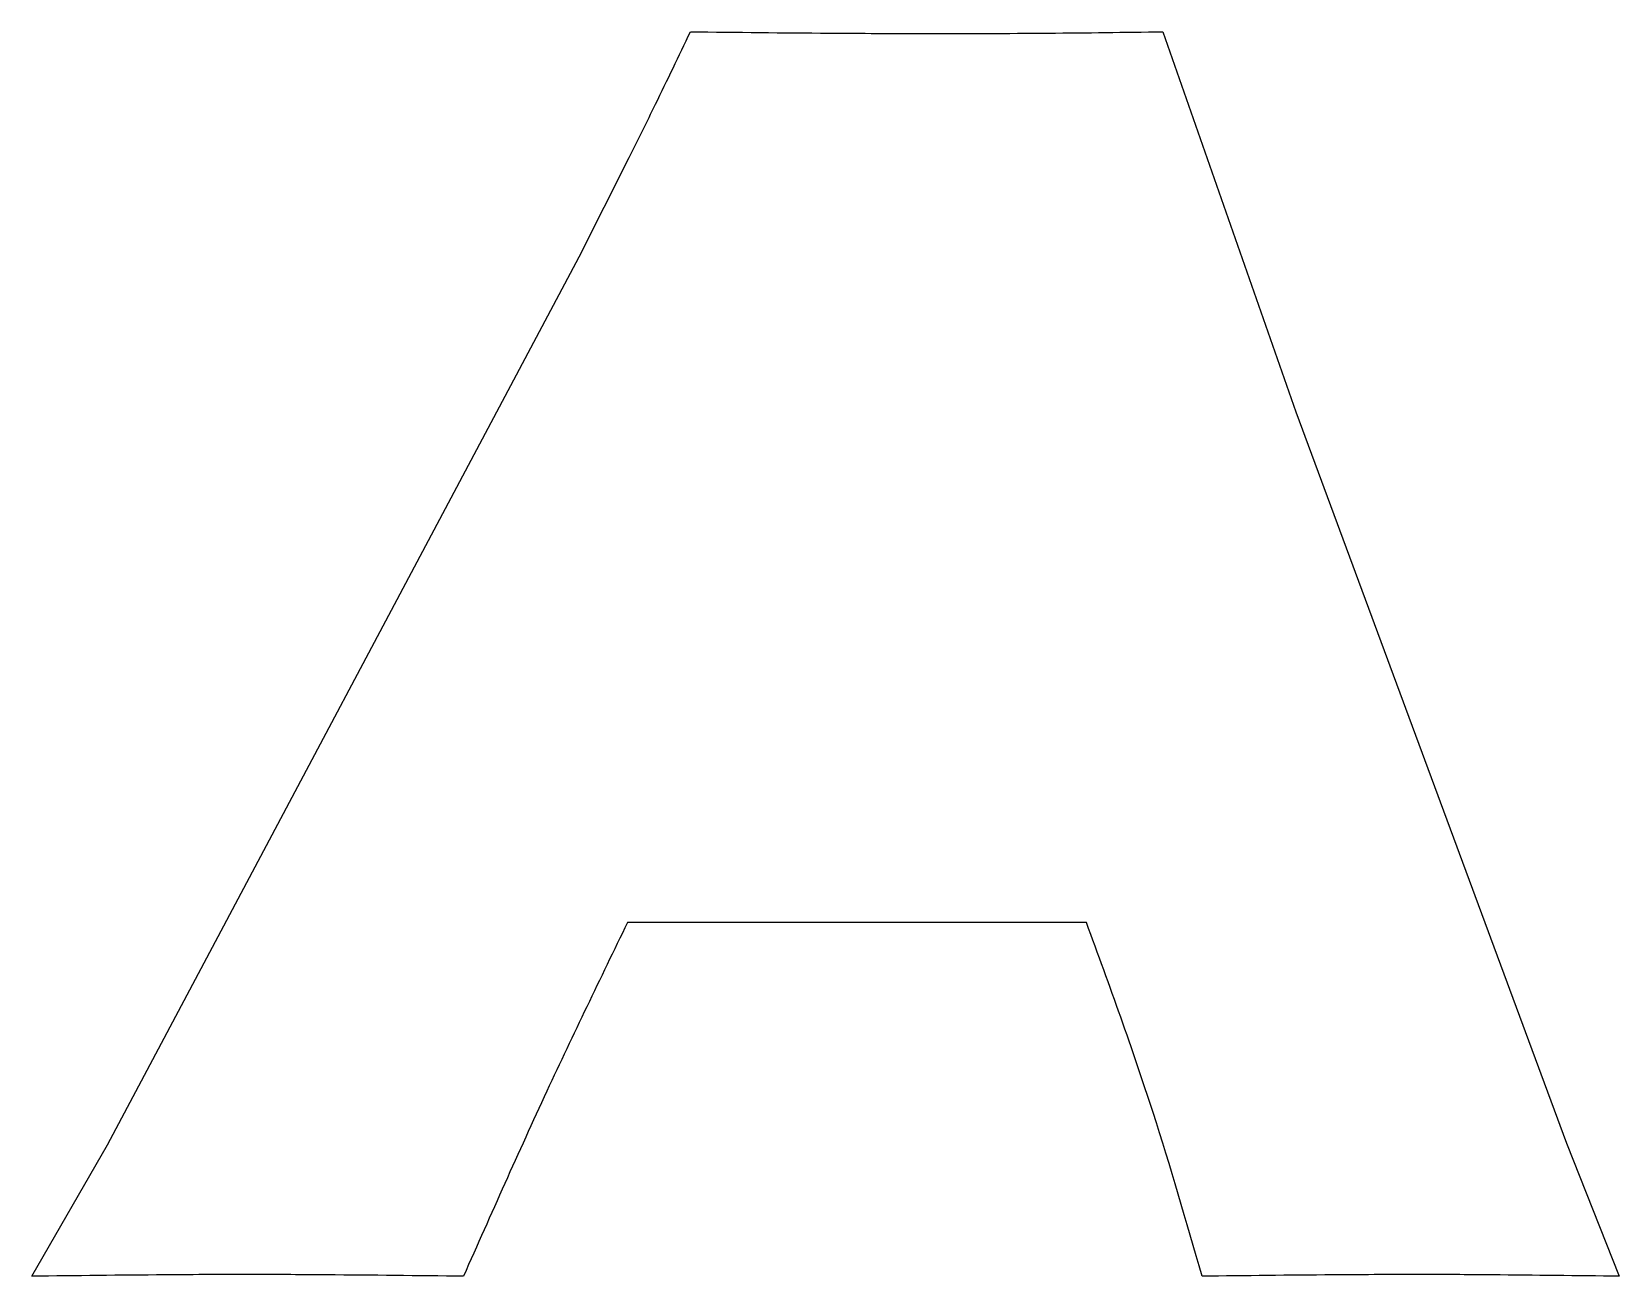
# Model space of a CAD drawing. Header units: millimetres. Extents: x -117 to 117, y -133 to 133.
# Drawn here: x -19.076 to -15.25, y 93.88 to 96.88 of the extents above; entities that cross this region are included whole.
import ezdxf

# ---------------------------------------------------------------- set-up
doc = ezdxf.new("R2010")
doc.units = ezdxf.units.MM
doc.layers.get('0').update_dxf_attribs({"linetype": 'CONTINUOUS'})

msp = doc.modelspace()

# ---------------------------------------------------------------- linework, layer by layer
for p, q in [((-16.35, 96.8804), (-16.0293, 95.9639)), ((-17.7566, 96.3375), (-17.6356, 96.5771)), ((-18.8934, 94.1969), (-17.7566, 96.3375)), ((-16.0293, 95.9639), (-15.377, 94.2012)), ((-16.5337, 94.7331), (-17.64, 94.7331)), ((-19.076, 93.8804), (-18.8934, 94.1969)), ((-15.377, 94.2012), (-15.2496, 93.8804))]:
    msp.add_line(p, q)
for points, knots in [([(-17.6356, 96.5771), (-17.6145, 96.6199), (-17.5647, 96.7207), (-17.5162, 96.8221), (-17.4883, 96.8804)], [0, 0, 0, 0, 0.01432728, 0.03371862, 0.03371862, 0.03371862, 0.03371862]), ([(-17.4883, 96.8804), (-17.3768, 96.8791), (-17.1885, 96.877), (-17.0003, 96.8763), (-16.9236, 96.876)], [0, 0, 0, 0, 0.03345938, 0.05647848, 0.05647848, 0.05647848, 0.05647848]), ([(-16.9236, 96.876), (-16.8241, 96.8761), (-16.6329, 96.8764), (-16.4417, 96.8791), (-16.35, 96.8804)], [0, 0, 0, 0, 0.02983161, 0.05735758, 0.05735758, 0.05735758, 0.05735758]), ([(-17.64, 94.7331), (-17.7056, 94.5979), (-17.8422, 94.316), (-17.9692, 94.0295), (-18.0353, 93.8804)], [0, 0, 0, 0, 0.04506464, 0.09399582, 0.09399582, 0.09399582, 0.09399582]), ([(-16.2551, 93.8804), (-16.293, 94.0123), (-16.3756, 94.2999), (-16.4782, 94.581), (-16.5337, 94.7331)], [0, 0, 0, 0, 0.04117537, 0.08973607, 0.08973607, 0.08973607, 0.08973607]), ([(-18.5369, 93.8848), (-18.6097, 93.8845), (-18.7894, 93.8838), (-18.9691, 93.8816), (-19.076, 93.8804)], [0, 0, 0, 0, 0.02183846, 0.0539065, 0.0539065, 0.0539065, 0.0539065]), ([(-18.0353, 93.8804), (-18.1453, 93.8816), (-18.3125, 93.8835), (-18.4797, 93.8844), (-18.5369, 93.8848)], [0, 0, 0, 0, 0.03300355, 0.05016336, 0.05016336, 0.05016336, 0.05016336]), ([(-15.7116, 93.8848), (-15.7877, 93.8845), (-15.9689, 93.8838), (-16.15, 93.8816), (-16.2551, 93.8804)], [0, 0, 0, 0, 0.02282741, 0.05434617, 0.05434617, 0.05434617, 0.05434617]), ([(-15.2496, 93.8804), (-15.3515, 93.8816), (-15.5055, 93.8834), (-15.6595, 93.8844), (-15.7116, 93.8848)], [0, 0, 0, 0, 0.0305842, 0.04620435, 0.04620435, 0.04620435, 0.04620435])]:
    msp.add_open_spline(points, degree=3, knots=knots)

doc.saveas('drawing.dxf')
